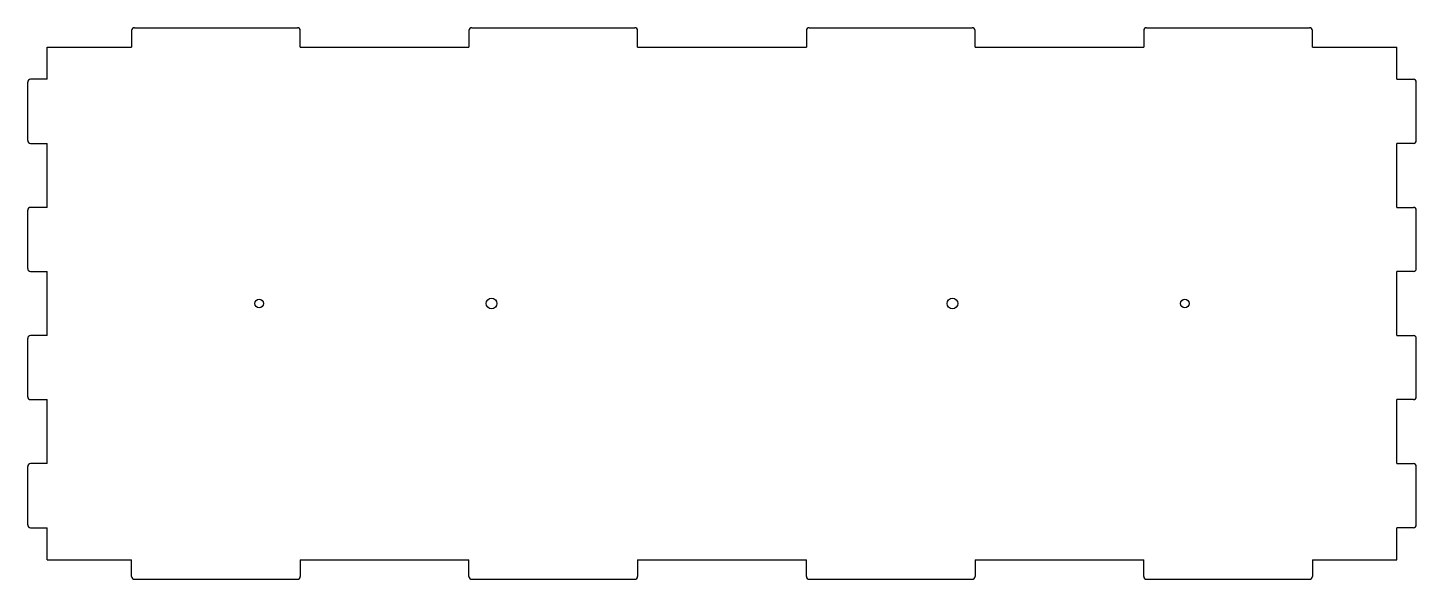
# Model space of a CAD drawing. Header units: millimetres. Extents: x 0 to 969, y 0 to 385.
import ezdxf

# ---------------------------------------------------------------- set-up
doc = ezdxf.new("R2010")
doc.units = ezdxf.units.MM
doc.layers.add('CutProfile', color=7, linetype='CONTINUOUS')

msp = doc.modelspace()

# ---------------------------------------------------------------- linework, layer by layer
at = {"layer": 'CutProfile'}
for p, q in [((72.475, 383), (72.475, 371.4)), ((74.475, 385), (188.225, 385)), ((190.225, 371.4), (190.225, 383)), ((307.975, 383), (307.975, 371.4)), ((309.975, 385), (423.725, 385)), ((425.725, 371.4), (425.725, 383)), ((543.475, 383), (543.475, 371.4)), ((545.475, 385), (659.225, 385)), ((661.225, 371.4), (661.225, 383)), ((778.975, 383), (778.975, 371.4)), ((780.975, 385), (894.725, 385)), ((896.725, 371.4), (896.725, 383)), ((13.6, 371.4), (72.475, 371.4)), ((13.6, 349.0375), (13.6, 371.4)), ((190.225, 371.4), (307.975, 371.4)), ((425.725, 371.4), (543.475, 371.4)), ((661.225, 371.4), (778.975, 371.4)), ((896.725, 371.4), (955.6, 371.4)), ((955.6, 349.0375), (955.6, 371.4)), ((13.6, 349.0375), (2, 349.0375)), ((955.6, 349.0375), (967.2, 349.0375)), ((0, 306.3125), (0, 347.0375)), ((969.2, 306.3125), (969.2, 347.0375)), ((2, 304.3125), (13.6, 304.3125)), ((13.6, 259.5875), (13.6, 304.3125)), ((955.6, 259.5875), (955.6, 304.3125)), ((967.2, 304.3125), (955.6, 304.3125)), ((0, 216.8625), (0, 257.5875)), ((13.6, 259.5875), (2, 259.5875)), ((955.6, 259.5875), (967.2, 259.5875)), ((969.2, 216.8625), (969.2, 257.5875)), ((2, 214.8625), (13.6, 214.8625)), ((13.6, 170.1375), (13.6, 214.8625)), ((955.6, 170.1375), (955.6, 214.8625)), ((967.2, 214.8625), (955.6, 214.8625)), ((0, 127.4125), (0, 168.1375)), ((13.6, 170.1375), (2, 170.1375)), ((955.6, 170.1375), (967.2, 170.1375)), ((969.2, 127.4125), (969.2, 168.1375)), ((2, 125.4125), (13.6, 125.4125)), ((13.6, 80.6875), (13.6, 125.4125)), ((955.6, 80.6875), (955.6, 125.4125)), ((967.2, 125.4125), (955.6, 125.4125)), ((0, 37.9625), (0, 78.6875)), ((13.6, 80.6875), (2, 80.6875)), ((955.6, 80.6875), (967.2, 80.6875)), ((969.2, 37.9625), (969.2, 78.6875)), ((2, 35.9625), (13.6, 35.9625)), ((13.6, 13.6), (13.6, 35.9625)), ((955.6, 13.6), (955.6, 35.9625)), ((967.2, 35.9625), (955.6, 35.9625)), ((13.6, 13.6), (72.475, 13.6)), ((72.475, 2), (72.475, 13.6)), ((190.225, 13.6), (190.225, 2)), ((190.225, 13.6), (307.975, 13.6)), ((307.975, 2), (307.975, 13.6)), ((425.725, 13.6), (425.725, 2)), ((425.725, 13.6), (543.475, 13.6)), ((543.475, 2), (543.475, 13.6)), ((661.225, 13.6), (661.225, 2)), ((661.225, 13.6), (778.975, 13.6)), ((778.975, 2), (778.975, 13.6)), ((896.725, 13.6), (896.725, 2)), ((896.725, 13.6), (955.6, 13.6)), ((74.475, 0), (188.225, 0)), ((309.975, 0), (423.725, 0)), ((545.475, 0), (659.225, 0)), ((780.975, 0), (894.725, 0))]:
    msp.add_line(p, q, dxfattribs=at)
for centre, radius in [((161.5333, 192.5), 3), ((323.7333, 192.5), 3.75), ((645.4667, 192.5), 3.75), ((807.6667, 192.5), 3)]:
    msp.add_circle(centre, radius, dxfattribs=at)
for centre, start, end in [((74.475, 383), 90, 180), ((188.225, 383), 0, 90), ((309.975, 383), 90, 180), ((423.725, 383), 0, 90), ((545.475, 383), 90, 180), ((659.225, 383), 0, 90), ((780.975, 383), 90, 180), ((894.725, 383), 0, 90), ((2, 347.0375), 90, 180), ((967.2, 347.0375), 0, 90), ((2, 306.3125), 180, -90), ((967.2, 306.3125), -90, 0), ((2, 257.5875), 90, 180), ((967.2, 257.5875), 0, 90), ((2, 216.8625), 180, -90), ((967.2, 216.8625), -90, 0), ((2, 168.1375), 90, 180), ((967.2, 168.1375), 0, 90), ((2, 127.4125), 180, -90), ((967.2, 127.4125), -90, 0), ((2, 78.6875), 90, 180), ((967.2, 78.6875), 0, 90), ((2, 37.9625), 180, -90), ((967.2, 37.9625), -90, 0), ((74.475, 2), 180, -90), ((188.225, 2), -90, 0), ((309.975, 2), 180, -90), ((423.725, 2), -90, 0), ((545.475, 2), 180, -90), ((659.225, 2), -90, 0), ((780.975, 2), 180, -90), ((894.725, 2), -90, 0)]:
    msp.add_arc(centre, 2, start, end, dxfattribs=at)

doc.saveas('drawing.dxf')
